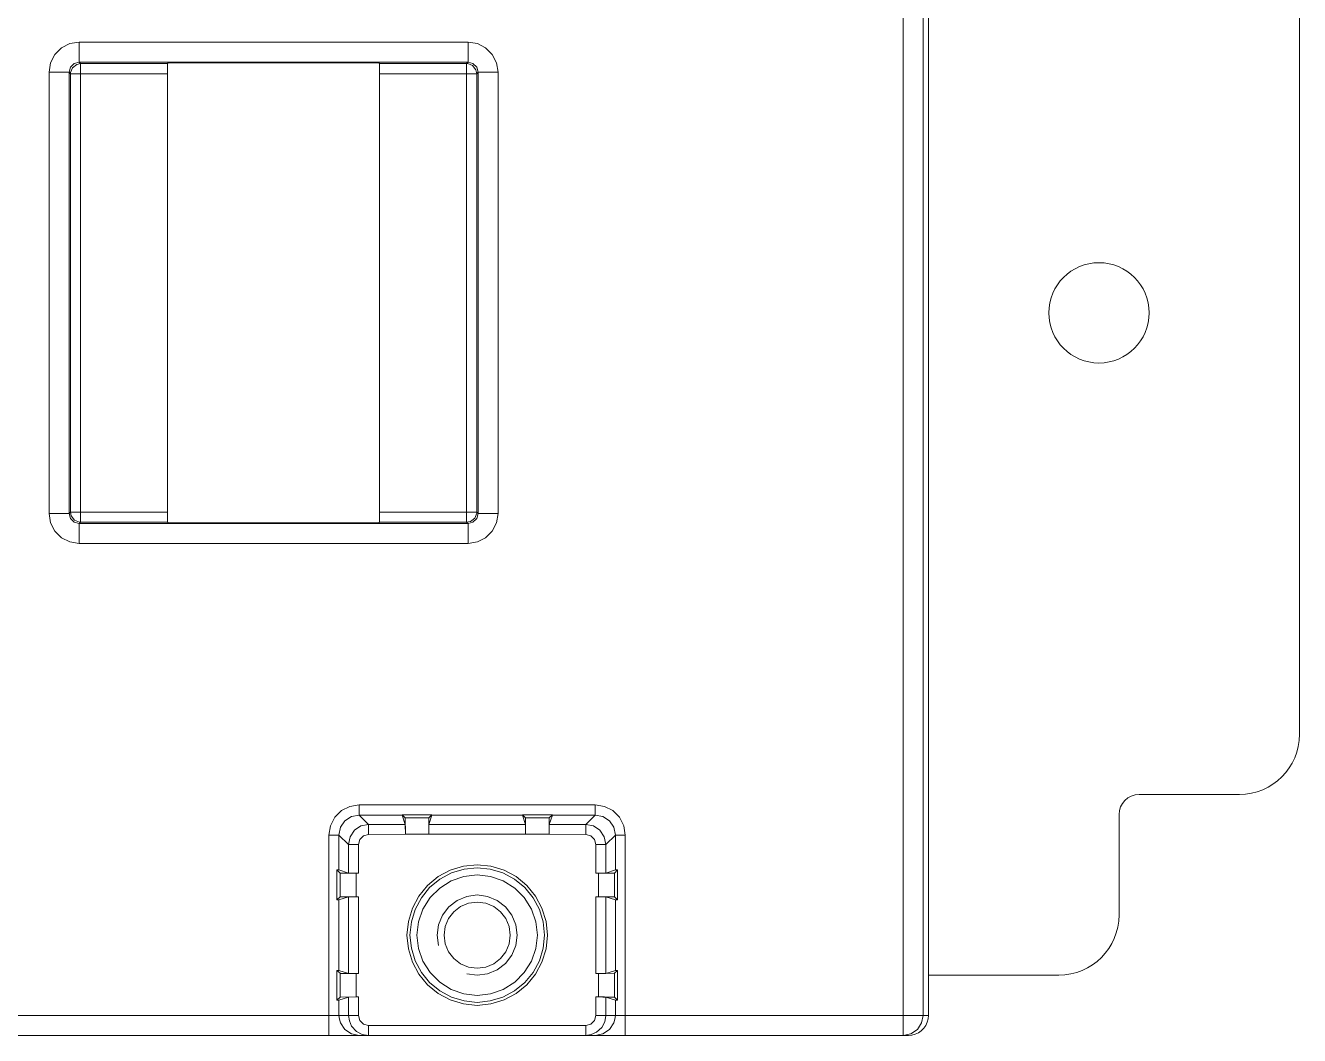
# Model space of a CAD drawing. Header units: millimetres. Extents: x 33157 to 59611, y -29750 to 1750.
# Drawn here: x 55094.7 to 55158.2, y 409.3 to 459.6 of the extents above; entities that cross this region are included whole.
import ezdxf

# ---------------------------------------------------------------- set-up
doc = ezdxf.new("R2010")
doc.units = ezdxf.units.MM
doc.layers.add('layer 1', color=7, linetype='Continuous', lineweight=18)
doc.layers.add('YOUCEGUDINGEDXF_CONTINUOUS_LINE', color=7, linetype='Continuous', lineweight=18)

msp = doc.modelspace()

# ---------------------------------------------------------------- linework, layer by layer
at = {"layer": 'layer 1', "lineweight": 9}
for p, q in [((55138.459, 575.291), (55138.459, 409.28)), ((55139.46, 574.291), (55139.46, 410.281)), ((55139.723, 574.291), (55139.723, 410.281)), ((55097.384, 458.775), (55097.384, 457.775)), ((55116.768, 458.775), (55116.768, 457.775)), ((55097.455, 457.705), (55097.455, 434.862)), ((55112.361, 457.705), (55112.361, 457.205)), ((55116.697, 457.705), (55116.697, 434.862)), ((55095.883, 457.275), (55095.883, 435.292)), ((55096.884, 457.275), (55096.884, 435.292)), ((55096.954, 457.257), (55096.954, 457.205)), ((55096.954, 457.205), (55096.954, 435.362)), ((55101.783, 457.205), (55101.783, 435.362)), ((55112.361, 457.205), (55112.361, 435.362)), ((55117.198, 457.205), (55117.198, 435.362)), ((55117.268, 457.275), (55117.268, 435.292)), ((55118.269, 457.275), (55118.269, 435.292)), ((55112.361, 435.362), (55112.361, 434.862)), ((55117.198, 435.362), (55117.198, 435.309)), ((55097.384, 434.791), (55097.384, 433.791)), ((55116.768, 434.791), (55116.768, 433.791)), ((55111.334, 420.768), (55111.334, 420.267)), ((55123.114, 420.768), (55123.114, 420.267)), ((55109.832, 419.267), (55109.832, 409.28)), ((55110.333, 419.267), (55110.333, 417.529)), ((55111.808, 419.802), (55111.808, 419.302)), ((55114.81, 419.802), (55114.81, 419.311)), ((55119.638, 419.802), (55119.638, 419.311)), ((55122.64, 419.802), (55122.64, 419.302)), ((55124.115, 419.267), (55124.115, 417.529)), ((55124.607, 419.267), (55124.607, 409.28)), ((55110.807, 418.802), (55110.807, 417.371)), ((55111.307, 418.802), (55111.307, 417.371)), ((55123.141, 418.802), (55123.141, 417.371)), ((55123.641, 418.802), (55123.641, 417.371)), ((55110.227, 417.529), (55110.227, 416.038)), ((55110.386, 417.371), (55110.386, 416.196)), ((55111.184, 417.371), (55111.184, 416.196)), ((55123.264, 417.371), (55123.264, 416.196)), ((55124.063, 417.371), (55124.063, 416.196)), ((55124.221, 417.529), (55124.221, 416.038)), ((55110.807, 416.196), (55110.807, 412.369)), ((55111.307, 416.196), (55111.307, 412.369)), ((55123.141, 416.196), (55123.141, 412.369)), ((55123.641, 416.196), (55123.641, 412.369)), ((55110.333, 416.038), (55110.333, 412.527)), ((55124.115, 416.038), (55124.115, 412.527)), ((55110.227, 412.527), (55110.227, 411.035)), ((55110.386, 412.378), (55110.386, 411.193)), ((55111.184, 412.369), (55111.184, 411.202)), ((55123.264, 412.369), (55123.264, 411.202)), ((55124.063, 412.378), (55124.063, 411.193)), ((55124.221, 412.527), (55124.221, 411.035)), ((55110.333, 411.035), (55110.333, 410.281)), ((55110.807, 411.193), (55110.807, 410.281)), ((55111.307, 411.202), (55111.307, 410.281)), ((55123.141, 411.202), (55123.141, 410.281)), ((55123.641, 411.193), (55123.641, 410.281)), ((55124.115, 411.035), (55124.115, 410.281)), ((55111.808, 409.78), (55111.808, 409.28)), ((55122.64, 409.78), (55122.64, 409.28))]:
    msp.add_line(p, q, dxfattribs=at)
for points, knots in [([(55097.384, 458.775), (55097.384, 458.775), (55096.919, 458.705), (55096.919, 458.705), (55096.919, 458.705), (55096.498, 458.486), (55096.498, 458.486), (55096.498, 458.486), (55096.173, 458.161), (55096.173, 458.161), (55096.173, 458.161), (55095.954, 457.74), (55095.954, 457.74), (55095.954, 457.74), (55095.883, 457.275), (55095.883, 457.275)], [0, 0, 0, 0, 148028.123339, 148028.123339, 148028.123339, 296056.246678, 296056.246678, 296056.246678, 444084.370017, 444084.370017, 444084.370017, 592112.493356, 592112.493356, 592112.493356, 740140.616695, 740140.616695, 740140.616695, 740140.616695]), ([(55118.269, 457.275), (55118.269, 457.275), (55118.19, 457.74), (55118.19, 457.74), (55118.19, 457.74), (55117.979, 458.161), (55117.979, 458.161), (55117.979, 458.161), (55117.645, 458.486), (55117.645, 458.486), (55117.645, 458.486), (55117.233, 458.705), (55117.233, 458.705), (55117.233, 458.705), (55116.768, 458.775), (55116.768, 458.775)], [0, 0, 0, 0, 148086.224891, 148086.224891, 148086.224891, 296172.449783, 296172.449783, 296172.449783, 444258.674674, 444258.674674, 444258.674674, 592344.899566, 592344.899566, 592344.899566, 740431.124457, 740431.124457, 740431.124457, 740431.124457]), ([(55097.384, 457.775), (55097.384, 457.775), (55097.13, 457.705), (55097.13, 457.705), (55097.13, 457.705), (55096.946, 457.529), (55096.946, 457.529), (55096.946, 457.529), (55096.884, 457.275), (55096.884, 457.275)], [0, 0, 0, 0, 158408.227077, 158408.227077, 158408.227077, 316816.454154, 316816.454154, 316816.454154, 475224.681232, 475224.681232, 475224.681232, 475224.681232]), ([(55097.262, 457.67), (55097.262, 457.67), (55097.051, 457.503), (55097.051, 457.503), (55097.051, 457.503), (55096.954, 457.257), (55096.954, 457.257)], [0, 0, 0, 0, 171265.510654, 171265.510654, 171265.510654, 342531.021308, 342531.021308, 342531.021308, 342531.021308]), ([(55101.791, 457.705), (55101.791, 457.705), (55101.791, 457.696), (55101.791, 457.696), (55101.791, 457.696), (55101.791, 457.67), (55101.791, 457.67), (55101.791, 457.67), (55101.791, 457.617), (55101.791, 457.617), (55101.791, 457.617), (55101.791, 457.556), (55101.791, 457.556), (55101.791, 457.556), (55101.791, 457.485), (55101.791, 457.485), (55101.791, 457.485), (55101.791, 457.398), (55101.791, 457.398), (55101.791, 457.398), (55101.783, 457.301), (55101.783, 457.301), (55101.783, 457.301), (55101.783, 457.205), (55101.783, 457.205)], [0, 0, 0, 0, 142178.758764, 142178.758764, 142178.758764, 284357.517527, 284357.517527, 284357.517527, 426536.276291, 426536.276291, 426536.276291, 568715.035055, 568715.035055, 568715.035055, 710893.793818, 710893.793818, 710893.793818, 853072.552582, 853072.552582, 853072.552582, 995251.311345, 995251.311345, 995251.311345, 1137430.070109, 1137430.070109, 1137430.070109, 1137430.070109]), ([(55117.163, 457.398), (55117.163, 457.398), (55116.996, 457.608), (55116.996, 457.608), (55116.996, 457.608), (55116.75, 457.705), (55116.75, 457.705)], [0, 0, 0, 0, 171327.593729, 171327.593729, 171327.593729, 342655.187458, 342655.187458, 342655.187458, 342655.187458]), ([(55117.268, 457.275), (55117.268, 457.275), (55117.198, 457.529), (55117.198, 457.529), (55117.198, 457.529), (55117.013, 457.705), (55117.013, 457.705), (55117.013, 457.705), (55116.768, 457.775), (55116.768, 457.775)], [0, 0, 0, 0, 158466.209572, 158466.209572, 158466.209572, 316932.419143, 316932.419143, 316932.419143, 475398.628715, 475398.628715, 475398.628715, 475398.628715]), ([(55095.883, 435.292), (55095.883, 435.292), (55095.954, 434.826), (55095.954, 434.826), (55095.954, 434.826), (55096.173, 434.414), (55096.173, 434.414), (55096.173, 434.414), (55096.498, 434.081), (55096.498, 434.081), (55096.498, 434.081), (55096.919, 433.87), (55096.919, 433.87), (55096.919, 433.87), (55097.384, 433.791), (55097.384, 433.791)], [0, 0, 0, 0, 148057.039046, 148057.039046, 148057.039046, 296114.078092, 296114.078092, 296114.078092, 444171.117138, 444171.117138, 444171.117138, 592228.156184, 592228.156184, 592228.156184, 740285.19523, 740285.19523, 740285.19523, 740285.19523]), ([(55096.884, 435.292), (55096.884, 435.292), (55096.946, 435.046), (55096.946, 435.046), (55096.946, 435.046), (55097.13, 434.862), (55097.13, 434.862), (55097.13, 434.862), (55097.384, 434.791), (55097.384, 434.791)], [0, 0, 0, 0, 158436.632374, 158436.632374, 158436.632374, 316873.264748, 316873.264748, 316873.264748, 475309.897121, 475309.897121, 475309.897121, 475309.897121]), ([(55096.989, 435.169), (55096.989, 435.169), (55097.147, 434.958), (55097.147, 434.958), (55097.147, 434.958), (55097.393, 434.862), (55097.393, 434.862)], [0, 0, 0, 0, 171300.54851, 171300.54851, 171300.54851, 342601.097021, 342601.097021, 342601.097021, 342601.097021]), ([(55101.783, 435.362), (55101.783, 435.362), (55101.783, 435.265), (55101.783, 435.265), (55101.783, 435.265), (55101.791, 435.169), (55101.791, 435.169), (55101.791, 435.169), (55101.791, 435.081), (55101.791, 435.081), (55101.791, 435.081), (55101.791, 435.011), (55101.791, 435.011), (55101.791, 435.011), (55101.791, 434.949), (55101.791, 434.949), (55101.791, 434.949), (55101.791, 434.897), (55101.791, 434.897), (55101.791, 434.897), (55101.791, 434.87), (55101.791, 434.87), (55101.791, 434.87), (55101.791, 434.862), (55101.791, 434.862)], [0, 0, 0, 0, 142207.361356, 142207.361356, 142207.361356, 284414.722713, 284414.722713, 284414.722713, 426622.084069, 426622.084069, 426622.084069, 568829.445425, 568829.445425, 568829.445425, 711036.806781, 711036.806781, 711036.806781, 853244.168138, 853244.168138, 853244.168138, 995451.529494, 995451.529494, 995451.529494, 1137658.89085, 1137658.89085, 1137658.89085, 1137658.89085]), ([(55116.768, 433.791), (55116.768, 433.791), (55117.233, 433.87), (55117.233, 433.87), (55117.233, 433.87), (55117.645, 434.081), (55117.645, 434.081), (55117.645, 434.081), (55117.979, 434.414), (55117.979, 434.414), (55117.979, 434.414), (55118.19, 434.826), (55118.19, 434.826), (55118.19, 434.826), (55118.269, 435.292), (55118.269, 435.292)], [0, 0, 0, 0, 148115.13993, 148115.13993, 148115.13993, 296230.27986, 296230.27986, 296230.27986, 444345.41979, 444345.41979, 444345.41979, 592460.55972, 592460.55972, 592460.55972, 740575.699651, 740575.699651, 740575.699651, 740575.699651]), ([(55116.768, 434.791), (55116.768, 434.791), (55117.013, 434.862), (55117.013, 434.862), (55117.013, 434.862), (55117.198, 435.046), (55117.198, 435.046), (55117.198, 435.046), (55117.268, 435.292), (55117.268, 435.292)], [0, 0, 0, 0, 158494.614265, 158494.614265, 158494.614265, 316989.228531, 316989.228531, 316989.228531, 475483.842796, 475483.842796, 475483.842796, 475483.842796]), ([(55116.89, 434.897), (55116.89, 434.897), (55117.101, 435.063), (55117.101, 435.063), (55117.101, 435.063), (55117.198, 435.309), (55117.198, 435.309)], [0, 0, 0, 0, 171362.647373, 171362.647373, 171362.647373, 342725.294746, 342725.294746, 342725.294746, 342725.294746]), ([(55111.334, 420.768), (55111.334, 420.768), (55110.877, 420.698), (55110.877, 420.698), (55110.877, 420.698), (55110.456, 420.487), (55110.456, 420.487), (55110.456, 420.487), (55110.122, 420.153), (55110.122, 420.153), (55110.122, 420.153), (55109.911, 419.732), (55109.911, 419.732), (55109.911, 419.732), (55109.832, 419.267), (55109.832, 419.267)], [0, 0, 0, 0, 148112.655973, 148112.655973, 148112.655973, 296225.311946, 296225.311946, 296225.311946, 444337.96792, 444337.96792, 444337.96792, 592450.623893, 592450.623893, 592450.623893, 740563.279866, 740563.279866, 740563.279866, 740563.279866]), ([(55124.607, 419.267), (55124.607, 419.267), (55124.537, 419.732), (55124.537, 419.732), (55124.537, 419.732), (55124.326, 420.153), (55124.326, 420.153), (55124.326, 420.153), (55123.992, 420.487), (55123.992, 420.487), (55123.992, 420.487), (55123.571, 420.698), (55123.571, 420.698), (55123.571, 420.698), (55123.114, 420.768), (55123.114, 420.768)], [0, 0, 0, 0, 148150.221545, 148150.221545, 148150.221545, 296300.44309, 296300.44309, 296300.44309, 444450.664635, 444450.664635, 444450.664635, 592600.88618, 592600.88618, 592600.88618, 740751.107725, 740751.107725, 740751.107725, 740751.107725]), ([(55111.334, 420.267), (55111.334, 420.267), (55110.956, 420.197), (55110.956, 420.197), (55110.956, 420.197), (55110.631, 419.978), (55110.631, 419.978), (55110.631, 419.978), (55110.412, 419.653), (55110.412, 419.653), (55110.412, 419.653), (55110.333, 419.267), (55110.333, 419.267)], [0, 0, 0, 0, 151954.785989, 151954.785989, 151954.785989, 303909.571979, 303909.571979, 303909.571979, 455864.357968, 455864.357968, 455864.357968, 607819.143957, 607819.143957, 607819.143957, 607819.143957]), ([(55124.115, 419.267), (55124.115, 419.267), (55124.036, 419.653), (55124.036, 419.653), (55124.036, 419.653), (55123.817, 419.978), (55123.817, 419.978), (55123.817, 419.978), (55123.492, 420.197), (55123.492, 420.197), (55123.492, 420.197), (55123.114, 420.267), (55123.114, 420.267)], [0, 0, 0, 0, 151991.258837, 151991.258837, 151991.258837, 303982.517673, 303982.517673, 303982.517673, 455973.77651, 455973.77651, 455973.77651, 607965.035347, 607965.035347, 607965.035347, 607965.035347]), ([(55111.808, 419.802), (55111.808, 419.802), (55111.421, 419.723), (55111.421, 419.723), (55111.421, 419.723), (55111.105, 419.504), (55111.105, 419.504), (55111.105, 419.504), (55110.886, 419.179), (55110.886, 419.179), (55110.886, 419.179), (55110.807, 418.802), (55110.807, 418.802)], [0, 0, 0, 0, 151956.730388, 151956.730388, 151956.730388, 303913.460775, 303913.460775, 303913.460775, 455870.191163, 455870.191163, 455870.191163, 607826.92155, 607826.92155, 607826.92155, 607826.92155]), ([(55111.808, 419.302), (55111.808, 419.302), (55111.562, 419.232), (55111.562, 419.232), (55111.562, 419.232), (55111.378, 419.048), (55111.378, 419.048), (55111.378, 419.048), (55111.307, 418.802), (55111.307, 418.802)], [0, 0, 0, 0, 158498.374677, 158498.374677, 158498.374677, 316996.749353, 316996.749353, 316996.749353, 475495.12403, 475495.12403, 475495.12403, 475495.12403]), ([(55123.641, 418.802), (55123.641, 418.802), (55123.562, 419.179), (55123.562, 419.179), (55123.562, 419.179), (55123.343, 419.504), (55123.343, 419.504), (55123.343, 419.504), (55123.018, 419.723), (55123.018, 419.723), (55123.018, 419.723), (55122.64, 419.802), (55122.64, 419.802)], [0, 0, 0, 0, 151990.602643, 151990.602643, 151990.602643, 303981.205286, 303981.205286, 303981.205286, 455971.807929, 455971.807929, 455971.807929, 607962.410572, 607962.410572, 607962.410572, 607962.410572]), ([(55123.141, 418.802), (55123.141, 418.802), (55123.071, 419.048), (55123.071, 419.048), (55123.071, 419.048), (55122.886, 419.232), (55122.886, 419.232), (55122.886, 419.232), (55122.64, 419.302), (55122.64, 419.302)], [0, 0, 0, 0, 158531.667004, 158531.667004, 158531.667004, 317063.334008, 317063.334008, 317063.334008, 475595.001012, 475595.001012, 475595.001012, 475595.001012]), ([(55110.333, 417.529), (55110.333, 417.529), (55110.324, 417.529), (55110.324, 417.529), (55110.324, 417.529), (55110.307, 417.529), (55110.307, 417.529), (55110.307, 417.529), (55110.271, 417.529), (55110.271, 417.529), (55110.271, 417.529), (55110.227, 417.529), (55110.227, 417.529)], [0, 0, 0, 0, 151957.76274, 151957.76274, 151957.76274, 303915.525481, 303915.525481, 303915.525481, 455873.288221, 455873.288221, 455873.288221, 607831.050962, 607831.050962, 607831.050962, 607831.050962]), ([(55110.386, 417.371), (55110.386, 417.371), (55110.403, 417.371), (55110.403, 417.371), (55110.403, 417.371), (55110.447, 417.371), (55110.447, 417.371), (55110.447, 417.371), (55110.517, 417.371), (55110.517, 417.371), (55110.517, 417.371), (55110.623, 417.371), (55110.623, 417.371), (55110.623, 417.371), (55110.737, 417.371), (55110.737, 417.371), (55110.737, 417.371), (55110.877, 417.371), (55110.877, 417.371), (55110.877, 417.371), (55111.026, 417.371), (55111.026, 417.371), (55111.026, 417.371), (55111.184, 417.371), (55111.184, 417.371)], [0, 0, 0, 0, 142252.978596, 142252.978596, 142252.978596, 284505.957192, 284505.957192, 284505.957192, 426758.935788, 426758.935788, 426758.935788, 569011.914384, 569011.914384, 569011.914384, 711264.89298, 711264.89298, 711264.89298, 853517.871576, 853517.871576, 853517.871576, 995770.850172, 995770.850172, 995770.850172, 1138023.828767, 1138023.828767, 1138023.828767, 1138023.828767]), ([(55110.807, 417.371), (55110.807, 417.371), (55110.824, 417.371), (55110.824, 417.371), (55110.824, 417.371), (55110.851, 417.371), (55110.851, 417.371), (55110.851, 417.371), (55110.895, 417.371), (55110.895, 417.371), (55110.895, 417.371), (55110.956, 417.371), (55110.956, 417.371), (55110.956, 417.371), (55111.035, 417.371), (55111.035, 417.371), (55111.035, 417.371), (55111.123, 417.371), (55111.123, 417.371), (55111.123, 417.371), (55111.211, 417.371), (55111.211, 417.371), (55111.211, 417.371), (55111.307, 417.371), (55111.307, 417.371)], [0, 0, 0, 0, 142253.968793, 142253.968793, 142253.968793, 284507.937585, 284507.937585, 284507.937585, 426761.906378, 426761.906378, 426761.906378, 569015.87517, 569015.87517, 569015.87517, 711269.843963, 711269.843963, 711269.843963, 853523.812756, 853523.812756, 853523.812756, 995777.781548, 995777.781548, 995777.781548, 1138031.750341, 1138031.750341, 1138031.750341, 1138031.750341]), ([(55120.727, 414.282), (55120.727, 414.282), (55120.656, 414.967), (55120.656, 414.967), (55120.656, 414.967), (55120.455, 415.625), (55120.455, 415.625), (55120.455, 415.625), (55120.13, 416.231), (55120.13, 416.231), (55120.13, 416.231), (55119.7, 416.757), (55119.7, 416.757), (55119.7, 416.757), (55119.164, 417.196), (55119.164, 417.196), (55119.164, 417.196), (55118.567, 417.521), (55118.567, 417.521), (55118.567, 417.521), (55117.909, 417.714), (55117.909, 417.714), (55117.909, 417.714), (55117.224, 417.784), (55117.224, 417.784), (55117.224, 417.784), (55116.539, 417.714), (55116.539, 417.714), (55116.539, 417.714), (55115.881, 417.521), (55115.881, 417.521), (55115.881, 417.521), (55115.275, 417.196), (55115.275, 417.196), (55115.275, 417.196), (55114.748, 416.757), (55114.748, 416.757), (55114.748, 416.757), (55114.31, 416.231), (55114.31, 416.231), (55114.31, 416.231), (55113.994, 415.625), (55113.994, 415.625), (55113.994, 415.625), (55113.792, 414.967), (55113.792, 414.967), (55113.792, 414.967), (55113.721, 414.282), (55113.721, 414.282), (55113.721, 414.282), (55113.792, 413.598), (55113.792, 413.598), (55113.792, 413.598), (55113.994, 412.94), (55113.994, 412.94), (55113.994, 412.94), (55114.31, 412.334), (55114.31, 412.334), (55114.31, 412.334), (55114.748, 411.808), (55114.748, 411.808), (55114.748, 411.808), (55115.275, 411.369), (55115.275, 411.369), (55115.275, 411.369), (55115.881, 411.053), (55115.881, 411.053), (55115.881, 411.053), (55116.539, 410.851), (55116.539, 410.851), (55116.539, 410.851), (55117.224, 410.781), (55117.224, 410.781), (55117.224, 410.781), (55117.909, 410.851), (55117.909, 410.851), (55117.909, 410.851), (55118.567, 411.053), (55118.567, 411.053), (55118.567, 411.053), (55119.164, 411.369), (55119.164, 411.369), (55119.164, 411.369), (55119.7, 411.808), (55119.7, 411.808), (55119.7, 411.808), (55120.13, 412.334), (55120.13, 412.334), (55120.13, 412.334), (55120.455, 412.94), (55120.455, 412.94), (55120.455, 412.94), (55120.656, 413.598), (55120.656, 413.598), (55120.656, 413.598), (55120.727, 414.282), (55120.727, 414.282)], [0, 0, 0, 0, 134981.275228, 134981.275228, 134981.275228, 269962.550456, 269962.550456, 269962.550456, 404943.825683, 404943.825683, 404943.825683, 539925.100911, 539925.100911, 539925.100911, 674906.376139, 674906.376139, 674906.376139, 809887.651367, 809887.651367, 809887.651367, 944868.926594, 944868.926594, 944868.926594, 1079850.201822, 1079850.201822, 1079850.201822, 1214831.47705, 1214831.47705, 1214831.47705, 1349812.752278, 1349812.752278, 1349812.752278, 1484794.027506, 1484794.027506, 1484794.027506, 1619775.302733, 1619775.302733, 1619775.302733, 1754756.577961, 1754756.577961, 1754756.577961, 1889737.853189, 1889737.853189, 1889737.853189, 2024719.128417, 2024719.128417, 2024719.128417, 2159700.403644, 2159700.403644, 2159700.403644, 2294681.678872, 2294681.678872, 2294681.678872, 2429662.9541, 2429662.9541, 2429662.9541, 2564644.229328, 2564644.229328, 2564644.229328, 2699625.504556, 2699625.504556, 2699625.504556, 2834606.779783, 2834606.779783, 2834606.779783, 2969588.055011, 2969588.055011, 2969588.055011, 3104569.330239, 3104569.330239, 3104569.330239, 3239550.605467, 3239550.605467, 3239550.605467, 3374531.880694, 3374531.880694, 3374531.880694, 3509513.155922, 3509513.155922, 3509513.155922, 3644494.43115, 3644494.43115, 3644494.43115, 3779475.706378, 3779475.706378, 3779475.706378, 3914456.981606, 3914456.981606, 3914456.981606, 4049438.256833, 4049438.256833, 4049438.256833, 4184419.532061, 4184419.532061, 4184419.532061, 4319400.807289, 4319400.807289, 4319400.807289, 4319400.807289]), ([(55120.577, 414.282), (55120.577, 414.282), (55120.507, 414.941), (55120.507, 414.941), (55120.507, 414.941), (55120.323, 415.564), (55120.323, 415.564), (55120.323, 415.564), (55120.007, 416.143), (55120.007, 416.143), (55120.007, 416.143), (55119.594, 416.652), (55119.594, 416.652), (55119.594, 416.652), (55119.085, 417.064), (55119.085, 417.064), (55119.085, 417.064), (55118.506, 417.38), (55118.506, 417.38), (55118.506, 417.38), (55117.874, 417.565), (55117.874, 417.565), (55117.874, 417.565), (55117.224, 417.635), (55117.224, 417.635), (55117.224, 417.635), (55116.574, 417.565), (55116.574, 417.565), (55116.574, 417.565), (55115.942, 417.38), (55115.942, 417.38), (55115.942, 417.38), (55115.363, 417.064), (55115.363, 417.064), (55115.363, 417.064), (55114.854, 416.652), (55114.854, 416.652), (55114.854, 416.652), (55114.441, 416.143), (55114.441, 416.143), (55114.441, 416.143), (55114.125, 415.564), (55114.125, 415.564), (55114.125, 415.564), (55113.941, 414.941), (55113.941, 414.941), (55113.941, 414.941), (55113.871, 414.282), (55113.871, 414.282), (55113.871, 414.282), (55113.941, 413.633), (55113.941, 413.633), (55113.941, 413.633), (55114.125, 413.001), (55114.125, 413.001), (55114.125, 413.001), (55114.441, 412.422), (55114.441, 412.422), (55114.441, 412.422), (55114.854, 411.913), (55114.854, 411.913), (55114.854, 411.913), (55115.363, 411.501), (55115.363, 411.501), (55115.363, 411.501), (55115.942, 411.185), (55115.942, 411.185), (55115.942, 411.185), (55116.574, 411), (55116.574, 411), (55116.574, 411), (55117.224, 410.93), (55117.224, 410.93), (55117.224, 410.93), (55117.874, 411), (55117.874, 411), (55117.874, 411), (55118.506, 411.185), (55118.506, 411.185), (55118.506, 411.185), (55119.085, 411.501), (55119.085, 411.501), (55119.085, 411.501), (55119.594, 411.913), (55119.594, 411.913), (55119.594, 411.913), (55120.007, 412.422), (55120.007, 412.422), (55120.007, 412.422), (55120.323, 413.001), (55120.323, 413.001), (55120.323, 413.001), (55120.507, 413.633), (55120.507, 413.633), (55120.507, 413.633), (55120.577, 414.282), (55120.577, 414.282)], [0, 0, 0, 0, 134981.832055, 134981.832055, 134981.832055, 269963.664109, 269963.664109, 269963.664109, 404945.496164, 404945.496164, 404945.496164, 539927.328219, 539927.328219, 539927.328219, 674909.160273, 674909.160273, 674909.160273, 809890.992328, 809890.992328, 809890.992328, 944872.824383, 944872.824383, 944872.824383, 1079854.656437, 1079854.656437, 1079854.656437, 1214836.488492, 1214836.488492, 1214836.488492, 1349818.320546, 1349818.320546, 1349818.320546, 1484800.152601, 1484800.152601, 1484800.152601, 1619781.984656, 1619781.984656, 1619781.984656, 1754763.81671, 1754763.81671, 1754763.81671, 1889745.648765, 1889745.648765, 1889745.648765, 2024727.48082, 2024727.48082, 2024727.48082, 2159709.312874, 2159709.312874, 2159709.312874, 2294691.144929, 2294691.144929, 2294691.144929, 2429672.976984, 2429672.976984, 2429672.976984, 2564654.809038, 2564654.809038, 2564654.809038, 2699636.641093, 2699636.641093, 2699636.641093, 2834618.473148, 2834618.473148, 2834618.473148, 2969600.305202, 2969600.305202, 2969600.305202, 3104582.137257, 3104582.137257, 3104582.137257, 3239563.969311, 3239563.969311, 3239563.969311, 3374545.801366, 3374545.801366, 3374545.801366, 3509527.633421, 3509527.633421, 3509527.633421, 3644509.465475, 3644509.465475, 3644509.465475, 3779491.29753, 3779491.29753, 3779491.29753, 3914473.129585, 3914473.129585, 3914473.129585, 4049454.961639, 4049454.961639, 4049454.961639, 4184436.793694, 4184436.793694, 4184436.793694, 4319418.625749, 4319418.625749, 4319418.625749, 4319418.625749]), ([(55124.221, 417.529), (55124.221, 417.529), (55124.177, 417.529), (55124.177, 417.529), (55124.177, 417.529), (55124.142, 417.529), (55124.142, 417.529), (55124.142, 417.529), (55124.124, 417.529), (55124.124, 417.529), (55124.124, 417.529), (55124.115, 417.529), (55124.115, 417.529)], [0, 0, 0, 0, 151996.058182, 151996.058182, 151996.058182, 303992.116363, 303992.116363, 303992.116363, 455988.174545, 455988.174545, 455988.174545, 607984.232727, 607984.232727, 607984.232727, 607984.232727]), ([(55120.226, 414.282), (55120.226, 414.282), (55120.147, 414.949), (55120.147, 414.949), (55120.147, 414.949), (55119.928, 415.581), (55119.928, 415.581), (55119.928, 415.581), (55119.568, 416.152), (55119.568, 416.152), (55119.568, 416.152), (55119.094, 416.626), (55119.094, 416.626), (55119.094, 416.626), (55118.523, 416.985), (55118.523, 416.985), (55118.523, 416.985), (55117.891, 417.205), (55117.891, 417.205), (55117.891, 417.205), (55117.224, 417.284), (55117.224, 417.284), (55117.224, 417.284), (55116.557, 417.205), (55116.557, 417.205), (55116.557, 417.205), (55115.925, 416.985), (55115.925, 416.985), (55115.925, 416.985), (55115.354, 416.626), (55115.354, 416.626), (55115.354, 416.626), (55114.88, 416.152), (55114.88, 416.152), (55114.88, 416.152), (55114.52, 415.581), (55114.52, 415.581), (55114.52, 415.581), (55114.301, 414.949), (55114.301, 414.949), (55114.301, 414.949), (55114.222, 414.282), (55114.222, 414.282), (55114.222, 414.282), (55114.301, 413.615), (55114.301, 413.615), (55114.301, 413.615), (55114.52, 412.984), (55114.52, 412.984), (55114.52, 412.984), (55114.88, 412.413), (55114.88, 412.413), (55114.88, 412.413), (55115.354, 411.939), (55115.354, 411.939), (55115.354, 411.939), (55115.925, 411.579), (55115.925, 411.579), (55115.925, 411.579), (55116.557, 411.36), (55116.557, 411.36), (55116.557, 411.36), (55117.224, 411.281), (55117.224, 411.281), (55117.224, 411.281), (55117.891, 411.36), (55117.891, 411.36), (55117.891, 411.36), (55118.523, 411.579), (55118.523, 411.579), (55118.523, 411.579), (55119.094, 411.939), (55119.094, 411.939), (55119.094, 411.939), (55119.568, 412.413), (55119.568, 412.413), (55119.568, 412.413), (55119.928, 412.984), (55119.928, 412.984), (55119.928, 412.984), (55120.147, 413.615), (55120.147, 413.615), (55120.147, 413.615), (55120.226, 414.282), (55120.226, 414.282)], [0, 0, 0, 0, 135329.782816, 135329.782816, 135329.782816, 270659.565632, 270659.565632, 270659.565632, 405989.348447, 405989.348447, 405989.348447, 541319.131263, 541319.131263, 541319.131263, 676648.914079, 676648.914079, 676648.914079, 811978.696895, 811978.696895, 811978.696895, 947308.479711, 947308.479711, 947308.479711, 1082638.262527, 1082638.262527, 1082638.262527, 1217968.045342, 1217968.045342, 1217968.045342, 1353297.828158, 1353297.828158, 1353297.828158, 1488627.610974, 1488627.610974, 1488627.610974, 1623957.39379, 1623957.39379, 1623957.39379, 1759287.176606, 1759287.176606, 1759287.176606, 1894616.959421, 1894616.959421, 1894616.959421, 2029946.742237, 2029946.742237, 2029946.742237, 2165276.525053, 2165276.525053, 2165276.525053, 2300606.307869, 2300606.307869, 2300606.307869, 2435936.090685, 2435936.090685, 2435936.090685, 2571265.8735, 2571265.8735, 2571265.8735, 2706595.656316, 2706595.656316, 2706595.656316, 2841925.439132, 2841925.439132, 2841925.439132, 2977255.221948, 2977255.221948, 2977255.221948, 3112585.004764, 3112585.004764, 3112585.004764, 3247914.78758, 3247914.78758, 3247914.78758, 3383244.570395, 3383244.570395, 3383244.570395, 3518574.353211, 3518574.353211, 3518574.353211, 3653904.136027, 3653904.136027, 3653904.136027, 3789233.918843, 3789233.918843, 3789233.918843, 3789233.918843]), ([(55116.706, 412.352), (55116.706, 412.352), (55117.224, 412.282), (55117.224, 412.282), (55117.224, 412.282), (55117.742, 412.352), (55117.742, 412.352), (55117.742, 412.352), (55118.225, 412.554), (55118.225, 412.554), (55118.225, 412.554), (55118.637, 412.87), (55118.637, 412.87), (55118.637, 412.87), (55118.953, 413.282), (55118.953, 413.282), (55118.953, 413.282), (55119.155, 413.765), (55119.155, 413.765), (55119.155, 413.765), (55119.225, 414.282), (55119.225, 414.282), (55119.225, 414.282), (55119.155, 414.8), (55119.155, 414.8), (55119.155, 414.8), (55118.953, 415.283), (55118.953, 415.283), (55118.953, 415.283), (55118.637, 415.695), (55118.637, 415.695), (55118.637, 415.695), (55118.225, 416.011), (55118.225, 416.011), (55118.225, 416.011), (55117.742, 416.213), (55117.742, 416.213), (55117.742, 416.213), (55117.224, 416.283), (55117.224, 416.283), (55117.224, 416.283), (55116.706, 416.213), (55116.706, 416.213), (55116.706, 416.213), (55116.223, 416.011), (55116.223, 416.011), (55116.223, 416.011), (55115.811, 415.695), (55115.811, 415.695), (55115.811, 415.695), (55115.495, 415.283), (55115.495, 415.283), (55115.495, 415.283), (55115.293, 414.8), (55115.293, 414.8), (55115.293, 414.8), (55115.222, 414.282), (55115.222, 414.282), (55115.222, 414.282), (55115.293, 413.765), (55115.293, 413.765)], [0, 0, 0, 0, 136447.258504, 136447.258504, 136447.258504, 272894.517009, 272894.517009, 272894.517009, 409341.775513, 409341.775513, 409341.775513, 545789.034018, 545789.034018, 545789.034018, 682236.292522, 682236.292522, 682236.292522, 818683.551027, 818683.551027, 818683.551027, 955130.809531, 955130.809531, 955130.809531, 1091578.068035, 1091578.068035, 1091578.068035, 1228025.32654, 1228025.32654, 1228025.32654, 1364472.585044, 1364472.585044, 1364472.585044, 1500919.843549, 1500919.843549, 1500919.843549, 1637367.102053, 1637367.102053, 1637367.102053, 1773814.360558, 1773814.360558, 1773814.360558, 1910261.619062, 1910261.619062, 1910261.619062, 2046708.877566, 2046708.877566, 2046708.877566, 2183156.136071, 2183156.136071, 2183156.136071, 2319603.394575, 2319603.394575, 2319603.394575, 2456050.65308, 2456050.65308, 2456050.65308, 2592497.911584, 2592497.911584, 2592497.911584, 2728945.170089, 2728945.170089, 2728945.170089, 2728945.170089]), ([(55123.641, 416.196), (55123.641, 416.196), (55123.624, 416.196), (55123.624, 416.196), (55123.624, 416.196), (55123.597, 416.196), (55123.597, 416.196), (55123.597, 416.196), (55123.553, 416.196), (55123.553, 416.196), (55123.553, 416.196), (55123.492, 416.196), (55123.492, 416.196), (55123.492, 416.196), (55123.413, 416.196), (55123.413, 416.196), (55123.413, 416.196), (55123.325, 416.196), (55123.325, 416.196), (55123.325, 416.196), (55123.237, 416.196), (55123.237, 416.196), (55123.237, 416.196), (55123.141, 416.196), (55123.141, 416.196)], [0, 0, 0, 0, 142288.042269, 142288.042269, 142288.042269, 284576.084538, 284576.084538, 284576.084538, 426864.126808, 426864.126808, 426864.126808, 569152.169077, 569152.169077, 569152.169077, 711440.211346, 711440.211346, 711440.211346, 853728.253615, 853728.253615, 853728.253615, 996016.295884, 996016.295884, 996016.295884, 1138304.338154, 1138304.338154, 1138304.338154, 1138304.338154]), ([(55124.063, 416.196), (55124.063, 416.196), (55124.045, 416.196), (55124.045, 416.196), (55124.045, 416.196), (55124.001, 416.196), (55124.001, 416.196), (55124.001, 416.196), (55123.931, 416.196), (55123.931, 416.196), (55123.931, 416.196), (55123.825, 416.196), (55123.825, 416.196), (55123.825, 416.196), (55123.711, 416.196), (55123.711, 416.196), (55123.711, 416.196), (55123.571, 416.196), (55123.571, 416.196), (55123.571, 416.196), (55123.422, 416.196), (55123.422, 416.196), (55123.422, 416.196), (55123.264, 416.196), (55123.264, 416.196)], [0, 0, 0, 0, 142288.869641, 142288.869641, 142288.869641, 284577.739281, 284577.739281, 284577.739281, 426866.608922, 426866.608922, 426866.608922, 569155.478563, 569155.478563, 569155.478563, 711444.348203, 711444.348203, 711444.348203, 853733.217844, 853733.217844, 853733.217844, 996022.087485, 996022.087485, 996022.087485, 1138310.957126, 1138310.957126, 1138310.957126, 1138310.957126]), ([(55110.227, 416.038), (55110.227, 416.038), (55110.271, 416.038), (55110.271, 416.038), (55110.271, 416.038), (55110.307, 416.038), (55110.307, 416.038), (55110.307, 416.038), (55110.324, 416.038), (55110.324, 416.038), (55110.324, 416.038), (55110.333, 416.038), (55110.333, 416.038)], [0, 0, 0, 0, 151959.725946, 151959.725946, 151959.725946, 303919.451893, 303919.451893, 303919.451893, 455879.177839, 455879.177839, 455879.177839, 607838.903786, 607838.903786, 607838.903786, 607838.903786]), ([(55118.874, 414.282), (55118.874, 414.282), (55118.822, 414.712), (55118.822, 414.712), (55118.822, 414.712), (55118.655, 415.107), (55118.655, 415.107), (55118.655, 415.107), (55118.392, 415.45), (55118.392, 415.45), (55118.392, 415.45), (55118.049, 415.713), (55118.049, 415.713), (55118.049, 415.713), (55117.654, 415.88), (55117.654, 415.88), (55117.654, 415.88), (55117.224, 415.932), (55117.224, 415.932), (55117.224, 415.932), (55116.794, 415.88), (55116.794, 415.88), (55116.794, 415.88), (55116.399, 415.713), (55116.399, 415.713), (55116.399, 415.713), (55116.056, 415.45), (55116.056, 415.45), (55116.056, 415.45), (55115.793, 415.107), (55115.793, 415.107), (55115.793, 415.107), (55115.626, 414.712), (55115.626, 414.712), (55115.626, 414.712), (55115.574, 414.282), (55115.574, 414.282), (55115.574, 414.282), (55115.626, 413.852), (55115.626, 413.852), (55115.626, 413.852), (55115.793, 413.457), (55115.793, 413.457), (55115.793, 413.457), (55116.056, 413.115), (55116.056, 413.115), (55116.056, 413.115), (55116.399, 412.852), (55116.399, 412.852), (55116.399, 412.852), (55116.794, 412.685), (55116.794, 412.685), (55116.794, 412.685), (55117.224, 412.633), (55117.224, 412.633), (55117.224, 412.633), (55117.654, 412.685), (55117.654, 412.685), (55117.654, 412.685), (55118.049, 412.852), (55118.049, 412.852), (55118.049, 412.852), (55118.392, 413.115), (55118.392, 413.115), (55118.392, 413.115), (55118.655, 413.457), (55118.655, 413.457), (55118.655, 413.457), (55118.822, 413.852), (55118.822, 413.852), (55118.822, 413.852), (55118.874, 414.282), (55118.874, 414.282)], [0, 0, 0, 0, 135796.946971, 135796.946971, 135796.946971, 271593.893941, 271593.893941, 271593.893941, 407390.840912, 407390.840912, 407390.840912, 543187.787882, 543187.787882, 543187.787882, 678984.734853, 678984.734853, 678984.734853, 814781.681823, 814781.681823, 814781.681823, 950578.628794, 950578.628794, 950578.628794, 1086375.575764, 1086375.575764, 1086375.575764, 1222172.522735, 1222172.522735, 1222172.522735, 1357969.469705, 1357969.469705, 1357969.469705, 1493766.416676, 1493766.416676, 1493766.416676, 1629563.363646, 1629563.363646, 1629563.363646, 1765360.310617, 1765360.310617, 1765360.310617, 1901157.257587, 1901157.257587, 1901157.257587, 2036954.204558, 2036954.204558, 2036954.204558, 2172751.151529, 2172751.151529, 2172751.151529, 2308548.098499, 2308548.098499, 2308548.098499, 2444345.04547, 2444345.04547, 2444345.04547, 2580141.99244, 2580141.99244, 2580141.99244, 2715938.939411, 2715938.939411, 2715938.939411, 2851735.886381, 2851735.886381, 2851735.886381, 2987532.833352, 2987532.833352, 2987532.833352, 3123329.780322, 3123329.780322, 3123329.780322, 3259126.727293, 3259126.727293, 3259126.727293, 3259126.727293]), ([(55124.115, 416.038), (55124.115, 416.038), (55124.124, 416.038), (55124.124, 416.038), (55124.124, 416.038), (55124.142, 416.038), (55124.142, 416.038), (55124.142, 416.038), (55124.177, 416.038), (55124.177, 416.038), (55124.177, 416.038), (55124.221, 416.038), (55124.221, 416.038)], [0, 0, 0, 0, 151998.114062, 151998.114062, 151998.114062, 303996.228125, 303996.228125, 303996.228125, 455994.342187, 455994.342187, 455994.342187, 607992.456249, 607992.456249, 607992.456249, 607992.456249]), ([(55110.333, 412.527), (55110.333, 412.527), (55110.324, 412.527), (55110.324, 412.527), (55110.324, 412.527), (55110.307, 412.527), (55110.307, 412.527), (55110.307, 412.527), (55110.271, 412.527), (55110.271, 412.527), (55110.271, 412.527), (55110.227, 412.527), (55110.227, 412.527)], [0, 0, 0, 0, 151964.610484, 151964.610484, 151964.610484, 303929.220969, 303929.220969, 303929.220969, 455893.831453, 455893.831453, 455893.831453, 607858.441938, 607858.441938, 607858.441938, 607858.441938]), ([(55110.386, 412.378), (55110.386, 412.378), (55110.403, 412.369), (55110.403, 412.369), (55110.403, 412.369), (55110.447, 412.369), (55110.447, 412.369), (55110.447, 412.369), (55110.517, 412.369), (55110.517, 412.369), (55110.517, 412.369), (55110.623, 412.369), (55110.623, 412.369), (55110.623, 412.369), (55110.737, 412.369), (55110.737, 412.369), (55110.737, 412.369), (55110.877, 412.369), (55110.877, 412.369), (55110.877, 412.369), (55111.026, 412.369), (55111.026, 412.369), (55111.026, 412.369), (55111.184, 412.369), (55111.184, 412.369)], [0, 0, 0, 0, 142259.385605, 142259.385605, 142259.385605, 284518.771211, 284518.771211, 284518.771211, 426778.156816, 426778.156816, 426778.156816, 569037.542421, 569037.542421, 569037.542421, 711296.928026, 711296.928026, 711296.928026, 853556.313632, 853556.313632, 853556.313632, 995815.699237, 995815.699237, 995815.699237, 1138075.084842, 1138075.084842, 1138075.084842, 1138075.084842]), ([(55110.807, 412.369), (55110.807, 412.369), (55110.824, 412.369), (55110.824, 412.369), (55110.824, 412.369), (55110.851, 412.369), (55110.851, 412.369), (55110.851, 412.369), (55110.895, 412.369), (55110.895, 412.369), (55110.895, 412.369), (55110.956, 412.369), (55110.956, 412.369), (55110.956, 412.369), (55111.035, 412.369), (55111.035, 412.369), (55111.035, 412.369), (55111.123, 412.369), (55111.123, 412.369), (55111.123, 412.369), (55111.211, 412.369), (55111.211, 412.369), (55111.211, 412.369), (55111.307, 412.369), (55111.307, 412.369)], [0, 0, 0, 0, 142260.379327, 142260.379327, 142260.379327, 284520.758654, 284520.758654, 284520.758654, 426781.137981, 426781.137981, 426781.137981, 569041.517309, 569041.517309, 569041.517309, 711301.896636, 711301.896636, 711301.896636, 853562.275963, 853562.275963, 853562.275963, 995822.65529, 995822.65529, 995822.65529, 1138083.034617, 1138083.034617, 1138083.034617, 1138083.034617]), ([(55124.221, 412.527), (55124.221, 412.527), (55124.177, 412.527), (55124.177, 412.527), (55124.177, 412.527), (55124.142, 412.527), (55124.142, 412.527), (55124.142, 412.527), (55124.124, 412.527), (55124.124, 412.527), (55124.124, 412.527), (55124.115, 412.527), (55124.115, 412.527)], [0, 0, 0, 0, 152002.905946, 152002.905946, 152002.905946, 304005.811891, 304005.811891, 304005.811891, 456008.717837, 456008.717837, 456008.717837, 608011.623783, 608011.623783, 608011.623783, 608011.623783]), ([(55110.227, 411.035), (55110.227, 411.035), (55110.271, 411.035), (55110.271, 411.035), (55110.271, 411.035), (55110.307, 411.035), (55110.307, 411.035), (55110.307, 411.035), (55110.324, 411.035), (55110.324, 411.035), (55110.324, 411.035), (55110.333, 411.035), (55110.333, 411.035)], [0, 0, 0, 0, 151966.573826, 151966.573826, 151966.573826, 303933.147652, 303933.147652, 303933.147652, 455899.721478, 455899.721478, 455899.721478, 607866.295304, 607866.295304, 607866.295304, 607866.295304]), ([(55123.641, 411.193), (55123.641, 411.193), (55123.624, 411.193), (55123.624, 411.193), (55123.624, 411.193), (55123.597, 411.193), (55123.597, 411.193), (55123.597, 411.193), (55123.553, 411.193), (55123.553, 411.193), (55123.553, 411.193), (55123.492, 411.193), (55123.492, 411.193), (55123.492, 411.193), (55123.413, 411.202), (55123.413, 411.202), (55123.413, 411.202), (55123.325, 411.202), (55123.325, 411.202), (55123.325, 411.202), (55123.237, 411.202), (55123.237, 411.202), (55123.237, 411.202), (55123.141, 411.202), (55123.141, 411.202)], [0, 0, 0, 0, 142294.45006, 142294.45006, 142294.45006, 284588.900121, 284588.900121, 284588.900121, 426883.350181, 426883.350181, 426883.350181, 569177.800242, 569177.800242, 569177.800242, 711472.250302, 711472.250302, 711472.250302, 853766.700362, 853766.700362, 853766.700362, 996061.150423, 996061.150423, 996061.150423, 1138355.600483, 1138355.600483, 1138355.600483, 1138355.600483]), ([(55124.063, 411.193), (55124.063, 411.193), (55124.045, 411.193), (55124.045, 411.193), (55124.045, 411.193), (55124.001, 411.193), (55124.001, 411.193), (55124.001, 411.193), (55123.931, 411.193), (55123.931, 411.193), (55123.931, 411.193), (55123.825, 411.193), (55123.825, 411.193), (55123.825, 411.193), (55123.711, 411.193), (55123.711, 411.193), (55123.711, 411.193), (55123.571, 411.202), (55123.571, 411.202), (55123.571, 411.202), (55123.422, 411.202), (55123.422, 411.202), (55123.422, 411.202), (55123.264, 411.202), (55123.264, 411.202)], [0, 0, 0, 0, 142295.279282, 142295.279282, 142295.279282, 284590.558564, 284590.558564, 284590.558564, 426885.837846, 426885.837846, 426885.837846, 569181.117128, 569181.117128, 569181.117128, 711476.39641, 711476.39641, 711476.39641, 853771.675692, 853771.675692, 853771.675692, 996066.954974, 996066.954974, 996066.954974, 1138362.234256, 1138362.234256, 1138362.234256, 1138362.234256]), ([(55124.115, 411.035), (55124.115, 411.035), (55124.124, 411.035), (55124.124, 411.035), (55124.124, 411.035), (55124.142, 411.035), (55124.142, 411.035), (55124.142, 411.035), (55124.177, 411.035), (55124.177, 411.035), (55124.177, 411.035), (55124.221, 411.035), (55124.221, 411.035)], [0, 0, 0, 0, 152004.961959, 152004.961959, 152004.961959, 304009.923919, 304009.923919, 304009.923919, 456014.885878, 456014.885878, 456014.885878, 608019.847837, 608019.847837, 608019.847837, 608019.847837]), ([(55110.333, 410.281), (55110.333, 410.281), (55110.359, 410.088), (55110.359, 410.088), (55110.359, 410.088), (55110.412, 409.903), (55110.412, 409.903)], [0, 0, 0, 0, 171380.221373, 171380.221373, 171380.221373, 342760.442746, 342760.442746, 342760.442746, 342760.442746]), ([(55110.412, 409.903), (55110.412, 409.903), (55110.631, 409.579), (55110.631, 409.579), (55110.631, 409.579), (55110.956, 409.359), (55110.956, 409.359), (55110.956, 409.359), (55111.334, 409.28), (55111.334, 409.28)], [0, 0, 0, 0, 158508.088174, 158508.088174, 158508.088174, 317016.176349, 317016.176349, 317016.176349, 475524.264523, 475524.264523, 475524.264523, 475524.264523]), ([(55110.807, 410.281), (55110.807, 410.281), (55110.851, 410.009), (55110.851, 410.009), (55110.851, 410.009), (55110.965, 409.745), (55110.965, 409.745)], [0, 0, 0, 0, 171381.78499, 171381.78499, 171381.78499, 342763.569979, 342763.569979, 342763.569979, 342763.569979]), ([(55111.307, 410.281), (55111.307, 410.281), (55111.378, 410.035), (55111.378, 410.035), (55111.378, 410.035), (55111.562, 409.851), (55111.562, 409.851), (55111.562, 409.851), (55111.808, 409.78), (55111.808, 409.78)], [0, 0, 0, 0, 158509.811881, 158509.811881, 158509.811881, 317019.623761, 317019.623761, 317019.623761, 475529.435642, 475529.435642, 475529.435642, 475529.435642]), ([(55122.64, 409.78), (55122.64, 409.78), (55122.886, 409.851), (55122.886, 409.851), (55122.886, 409.851), (55123.071, 410.035), (55123.071, 410.035), (55123.071, 410.035), (55123.141, 410.281), (55123.141, 410.281)], [0, 0, 0, 0, 158543.104188, 158543.104188, 158543.104188, 317086.208375, 317086.208375, 317086.208375, 475629.312563, 475629.312563, 475629.312563, 475629.312563]), ([(55123.114, 409.28), (55123.114, 409.28), (55123.492, 409.359), (55123.492, 409.359), (55123.492, 409.359), (55123.817, 409.579), (55123.817, 409.579), (55123.817, 409.579), (55124.036, 409.903), (55124.036, 409.903)], [0, 0, 0, 0, 158545.352611, 158545.352611, 158545.352611, 317090.705222, 317090.705222, 317090.705222, 475636.057832, 475636.057832, 475636.057832, 475636.057832]), ([(55123.439, 409.684), (55123.439, 409.684), (55123.588, 409.965), (55123.588, 409.965), (55123.588, 409.965), (55123.641, 410.281), (55123.641, 410.281)], [0, 0, 0, 0, 171421.630121, 171421.630121, 171421.630121, 342843.260241, 342843.260241, 342843.260241, 342843.260241]), ([(55124.115, 410.281), (55124.115, 410.281), (55124.089, 410.088), (55124.089, 410.088), (55124.089, 410.088), (55124.036, 409.903), (55124.036, 409.903)], [0, 0, 0, 0, 171423.030453, 171423.030453, 171423.030453, 342846.060905, 342846.060905, 342846.060905, 342846.060905]), ([(55138.459, 409.28), (55138.459, 409.28), (55138.846, 409.359), (55138.846, 409.359), (55138.846, 409.359), (55139.17, 409.579), (55139.17, 409.579), (55139.17, 409.579), (55139.381, 409.903), (55139.381, 409.903), (55139.381, 409.903), (55139.46, 410.281), (55139.46, 410.281)], [0, 0, 0, 0, 152047.482097, 152047.482097, 152047.482097, 304094.964193, 304094.964193, 304094.964193, 456142.44629, 456142.44629, 456142.44629, 608189.928386, 608189.928386, 608189.928386, 608189.928386]), ([(55138.723, 409.28), (55138.723, 409.28), (55138.898, 409.298), (55138.898, 409.298), (55138.898, 409.298), (55139.065, 409.342), (55139.065, 409.342), (55139.065, 409.342), (55139.223, 409.421), (55139.223, 409.421), (55139.223, 409.421), (55139.364, 409.517), (55139.364, 409.517), (55139.364, 409.517), (55139.486, 409.64), (55139.486, 409.64), (55139.486, 409.64), (55139.592, 409.78), (55139.592, 409.78), (55139.592, 409.78), (55139.662, 409.938), (55139.662, 409.938), (55139.662, 409.938), (55139.706, 410.105), (55139.706, 410.105), (55139.706, 410.105), (55139.723, 410.281), (55139.723, 410.281)], [0, 0, 0, 0, 141280.465202, 141280.465202, 141280.465202, 282560.930405, 282560.930405, 282560.930405, 423841.395607, 423841.395607, 423841.395607, 565121.860809, 565121.860809, 565121.860809, 706402.326011, 706402.326011, 706402.326011, 847682.791214, 847682.791214, 847682.791214, 988963.256416, 988963.256416, 988963.256416, 1130243.721618, 1130243.721618, 1130243.721618, 1271524.18682, 1271524.18682, 1271524.18682, 1271524.18682]), ([(55111.211, 409.482), (55111.211, 409.482), (55111.492, 409.333), (55111.492, 409.333), (55111.492, 409.333), (55111.808, 409.28), (55111.808, 409.28)], [0, 0, 0, 0, 171384.796624, 171384.796624, 171384.796624, 342769.593248, 342769.593248, 342769.593248, 342769.593248]), ([(55122.64, 409.28), (55122.64, 409.28), (55122.913, 409.324), (55122.913, 409.324), (55122.913, 409.324), (55123.176, 409.438), (55123.176, 409.438)], [0, 0, 0, 0, 171420.54609, 171420.54609, 171420.54609, 342841.09218, 342841.09218, 342841.09218, 342841.09218])]:
    msp.add_open_spline(points, degree=3, knots=knots, dxfattribs=at)
for points in [[(55097.384, 458.775), (55097.384, 458.775), (55116.768, 458.775), (55116.768, 458.775)], [(55097.455, 457.705), (55097.455, 457.705), (55097.262, 457.67), (55097.262, 457.67)], [(55097.384, 457.775), (55097.384, 457.775), (55116.768, 457.775), (55116.768, 457.775)], [(55097.455, 457.705), (55097.455, 457.705), (55097.384, 457.775), (55097.384, 457.775)], [(55101.791, 457.705), (55101.791, 457.705), (55097.455, 457.705), (55097.455, 457.705)], [(55101.818, 457.74), (55101.818, 457.74), (55112.326, 457.74), (55112.326, 457.74)], [(55101.791, 457.705), (55101.791, 457.705), (55101.818, 457.74), (55101.818, 457.74)], [(55112.361, 457.705), (55112.361, 457.705), (55112.326, 457.74), (55112.326, 457.74)], [(55116.697, 457.705), (55116.697, 457.705), (55112.361, 457.705), (55112.361, 457.705)], [(55116.768, 457.775), (55116.768, 457.775), (55116.697, 457.705), (55116.697, 457.705)], [(55116.75, 457.705), (55116.75, 457.705), (55116.697, 457.705), (55116.697, 457.705)], [(55117.198, 457.205), (55117.198, 457.205), (55117.163, 457.398), (55117.163, 457.398)], [(55095.883, 457.275), (55095.883, 457.275), (55096.884, 457.275), (55096.884, 457.275)], [(55096.954, 457.205), (55096.954, 457.205), (55096.884, 457.275), (55096.884, 457.275)], [(55096.954, 457.205), (55096.954, 457.205), (55101.783, 457.205), (55101.783, 457.205)], [(55117.198, 457.205), (55117.198, 457.205), (55112.361, 457.205), (55112.361, 457.205)], [(55117.268, 457.275), (55117.268, 457.275), (55117.198, 457.205), (55117.198, 457.205)], [(55118.269, 457.275), (55118.269, 457.275), (55117.268, 457.275), (55117.268, 457.275)], [(55095.883, 435.292), (55095.883, 435.292), (55096.884, 435.292), (55096.884, 435.292)], [(55096.954, 435.362), (55096.954, 435.362), (55096.884, 435.292), (55096.884, 435.292)], [(55096.954, 435.362), (55096.954, 435.362), (55101.783, 435.362), (55101.783, 435.362)], [(55096.954, 435.362), (55096.954, 435.362), (55096.989, 435.169), (55096.989, 435.169)], [(55112.361, 435.362), (55112.361, 435.362), (55117.198, 435.362), (55117.198, 435.362)], [(55117.198, 435.362), (55117.198, 435.362), (55117.268, 435.292), (55117.268, 435.292)], [(55118.269, 435.292), (55118.269, 435.292), (55117.268, 435.292), (55117.268, 435.292)], [(55116.768, 434.791), (55116.768, 434.791), (55097.384, 434.791), (55097.384, 434.791)], [(55097.455, 434.862), (55097.455, 434.862), (55097.384, 434.791), (55097.384, 434.791)], [(55097.393, 434.862), (55097.393, 434.862), (55097.455, 434.862), (55097.455, 434.862)], [(55097.455, 434.862), (55097.455, 434.862), (55101.791, 434.862), (55101.791, 434.862)], [(55101.818, 434.826), (55101.818, 434.826), (55112.326, 434.826), (55112.326, 434.826)], [(55101.791, 434.862), (55101.791, 434.862), (55101.818, 434.826), (55101.818, 434.826)], [(55112.361, 434.862), (55112.361, 434.862), (55112.326, 434.826), (55112.326, 434.826)], [(55112.361, 434.862), (55112.361, 434.862), (55116.697, 434.862), (55116.697, 434.862)], [(55116.697, 434.862), (55116.697, 434.862), (55116.89, 434.897), (55116.89, 434.897)], [(55116.697, 434.862), (55116.697, 434.862), (55116.768, 434.791), (55116.768, 434.791)], [(55116.768, 433.791), (55116.768, 433.791), (55097.384, 433.791), (55097.384, 433.791)], [(55123.114, 420.768), (55123.114, 420.768), (55111.334, 420.768), (55111.334, 420.768)], [(55113.476, 420.267), (55113.476, 420.267), (55111.334, 420.267), (55111.334, 420.267)], [(55111.808, 419.802), (55111.808, 419.802), (55111.334, 420.267), (55111.334, 420.267)], [(55114.968, 420.276), (55114.968, 420.276), (55113.476, 420.276), (55113.476, 420.276)], [(55113.634, 420.127), (55113.634, 420.127), (55113.476, 420.276), (55113.476, 420.276)], [(55113.476, 420.267), (55113.476, 420.267), (55113.634, 419.802), (55113.634, 419.802)], [(55114.819, 420.127), (55114.819, 420.127), (55113.634, 420.127), (55113.634, 420.127)], [(55113.642, 419.311), (55113.642, 419.311), (55113.634, 420.127), (55113.634, 420.127)], [(55114.968, 420.267), (55114.968, 420.267), (55114.81, 419.802), (55114.81, 419.802)], [(55114.819, 420.127), (55114.819, 420.127), (55114.81, 419.311), (55114.81, 419.311)], [(55114.819, 420.127), (55114.819, 420.127), (55114.968, 420.276), (55114.968, 420.276)], [(55119.48, 420.267), (55119.48, 420.267), (55114.968, 420.267), (55114.968, 420.267)], [(55120.972, 420.276), (55120.972, 420.276), (55119.48, 420.276), (55119.48, 420.276)], [(55119.629, 420.127), (55119.629, 420.127), (55119.48, 420.276), (55119.48, 420.276)], [(55119.48, 420.267), (55119.48, 420.267), (55119.638, 419.802), (55119.638, 419.802)], [(55120.814, 420.127), (55120.814, 420.127), (55119.629, 420.127), (55119.629, 420.127)], [(55119.638, 419.311), (55119.638, 419.311), (55119.629, 420.127), (55119.629, 420.127)], [(55120.814, 420.127), (55120.814, 420.127), (55120.806, 419.311), (55120.806, 419.311)], [(55120.814, 420.127), (55120.814, 420.127), (55120.972, 420.276), (55120.972, 420.276)], [(55120.972, 420.267), (55120.972, 420.267), (55120.814, 419.802), (55120.814, 419.802)], [(55123.114, 420.267), (55123.114, 420.267), (55120.972, 420.267), (55120.972, 420.267)], [(55122.64, 419.802), (55122.64, 419.802), (55123.114, 420.267), (55123.114, 420.267)], [(55109.832, 419.267), (55109.832, 419.267), (55110.333, 419.267), (55110.333, 419.267)], [(55110.807, 418.802), (55110.807, 418.802), (55110.333, 419.267), (55110.333, 419.267)], [(55113.634, 419.802), (55113.634, 419.802), (55111.808, 419.802), (55111.808, 419.802)], [(55113.642, 419.311), (55113.642, 419.311), (55111.808, 419.302), (55111.808, 419.302)], [(55120.806, 419.311), (55120.806, 419.311), (55113.642, 419.311), (55113.642, 419.311)], [(55113.642, 419.311), (55113.642, 419.311), (55113.634, 419.802), (55113.634, 419.802)], [(55119.638, 419.802), (55119.638, 419.802), (55114.81, 419.802), (55114.81, 419.802)], [(55122.64, 419.302), (55122.64, 419.302), (55120.806, 419.311), (55120.806, 419.311)], [(55120.806, 419.311), (55120.806, 419.311), (55120.814, 419.802), (55120.814, 419.802)], [(55122.64, 419.802), (55122.64, 419.802), (55120.814, 419.802), (55120.814, 419.802)], [(55123.641, 418.802), (55123.641, 418.802), (55124.115, 419.267), (55124.115, 419.267)], [(55124.607, 419.267), (55124.607, 419.267), (55124.115, 419.267), (55124.115, 419.267)], [(55111.307, 418.802), (55111.307, 418.802), (55110.807, 418.802), (55110.807, 418.802)], [(55123.141, 418.802), (55123.141, 418.802), (55123.641, 418.802), (55123.641, 418.802)], [(55110.386, 417.371), (55110.386, 417.371), (55110.227, 417.529), (55110.227, 417.529)], [(55110.333, 417.529), (55110.333, 417.529), (55110.807, 417.371), (55110.807, 417.371)], [(55111.307, 417.371), (55111.307, 417.371), (55111.184, 417.371), (55111.184, 417.371)], [(55123.141, 417.371), (55123.141, 417.371), (55123.264, 417.371), (55123.264, 417.371)], [(55123.237, 417.371), (55123.237, 417.371), (55124.063, 417.371), (55124.063, 417.371)], [(55123.237, 417.371), (55123.237, 417.371), (55123.641, 417.371), (55123.641, 417.371)], [(55124.115, 417.529), (55124.115, 417.529), (55123.641, 417.371), (55123.641, 417.371)], [(55124.063, 417.371), (55124.063, 417.371), (55124.221, 417.529), (55124.221, 417.529)], [(55110.386, 416.196), (55110.386, 416.196), (55110.227, 416.038), (55110.227, 416.038)], [(55110.333, 416.038), (55110.333, 416.038), (55110.807, 416.196), (55110.807, 416.196)], [(55111.211, 416.196), (55111.211, 416.196), (55110.386, 416.196), (55110.386, 416.196)], [(55111.211, 416.196), (55111.211, 416.196), (55110.807, 416.196), (55110.807, 416.196)], [(55111.307, 416.196), (55111.307, 416.196), (55111.184, 416.196), (55111.184, 416.196)], [(55123.141, 416.196), (55123.141, 416.196), (55123.264, 416.196), (55123.264, 416.196)], [(55124.115, 416.038), (55124.115, 416.038), (55123.641, 416.196), (55123.641, 416.196)], [(55124.063, 416.196), (55124.063, 416.196), (55124.221, 416.038), (55124.221, 416.038)], [(55110.386, 412.378), (55110.386, 412.378), (55110.227, 412.527), (55110.227, 412.527)], [(55110.333, 412.527), (55110.333, 412.527), (55110.807, 412.369), (55110.807, 412.369)], [(55111.307, 412.369), (55111.307, 412.369), (55111.184, 412.369), (55111.184, 412.369)], [(55123.141, 412.369), (55123.141, 412.369), (55123.264, 412.369), (55123.264, 412.369)], [(55123.237, 412.369), (55123.237, 412.369), (55124.063, 412.378), (55124.063, 412.378)], [(55123.237, 412.369), (55123.237, 412.369), (55123.641, 412.369), (55123.641, 412.369)], [(55124.115, 412.527), (55124.115, 412.527), (55123.641, 412.369), (55123.641, 412.369)], [(55124.063, 412.378), (55124.063, 412.378), (55124.221, 412.527), (55124.221, 412.527)], [(55110.386, 411.193), (55110.386, 411.193), (55110.227, 411.035), (55110.227, 411.035)], [(55110.333, 411.035), (55110.333, 411.035), (55110.807, 411.193), (55110.807, 411.193)], [(55111.211, 411.202), (55111.211, 411.202), (55110.386, 411.193), (55110.386, 411.193)], [(55111.307, 411.202), (55111.307, 411.202), (55111.184, 411.202), (55111.184, 411.202)], [(55123.141, 411.202), (55123.141, 411.202), (55123.264, 411.202), (55123.264, 411.202)], [(55124.115, 411.035), (55124.115, 411.035), (55123.641, 411.193), (55123.641, 411.193)], [(55124.063, 411.193), (55124.063, 411.193), (55124.221, 411.035), (55124.221, 411.035)], [(55078.142, 410.281), (55078.142, 410.281), (55111.307, 410.281), (55111.307, 410.281)], [(55110.965, 409.745), (55110.965, 409.745), (55111.211, 409.482), (55111.211, 409.482)], [(55111.808, 409.78), (55111.808, 409.78), (55122.64, 409.78), (55122.64, 409.78)], [(55123.141, 410.281), (55123.141, 410.281), (55139.723, 410.281), (55139.723, 410.281)], [(54942.724, 409.28), (54942.724, 409.28), (55138.723, 409.28), (55138.723, 409.28)], [(55123.176, 409.438), (55123.176, 409.438), (55123.439, 409.684), (55123.439, 409.684)]]:
    msp.add_open_spline(points, degree=3, dxfattribs=at)
at = {"layer": 'YOUCEGUDINGEDXF_CONTINUOUS_LINE', "color": 7, "linetype": 'Continuous'}
for p, q in [((55158.222, 424.288), (55158.222, 560.288)), ((55155.222, 421.288), (55150.222, 421.288)), ((55149.222, 415.288), (55149.222, 420.288)), ((55139.722, 412.288), (55146.222, 412.288))]:
    msp.add_line(p, q, dxfattribs=at)
msp.add_circle((55148.222, 445.288), 2.5, dxfattribs=at)
for centre, radius, start, end in [((55155.222, 424.288), 3, 270, 0), ((55150.222, 420.288), 1, 90, 180), ((55146.222, 415.288), 3, 270, 0)]:
    msp.add_arc(centre, radius, start, end, dxfattribs=at)

doc.saveas('drawing.dxf')
